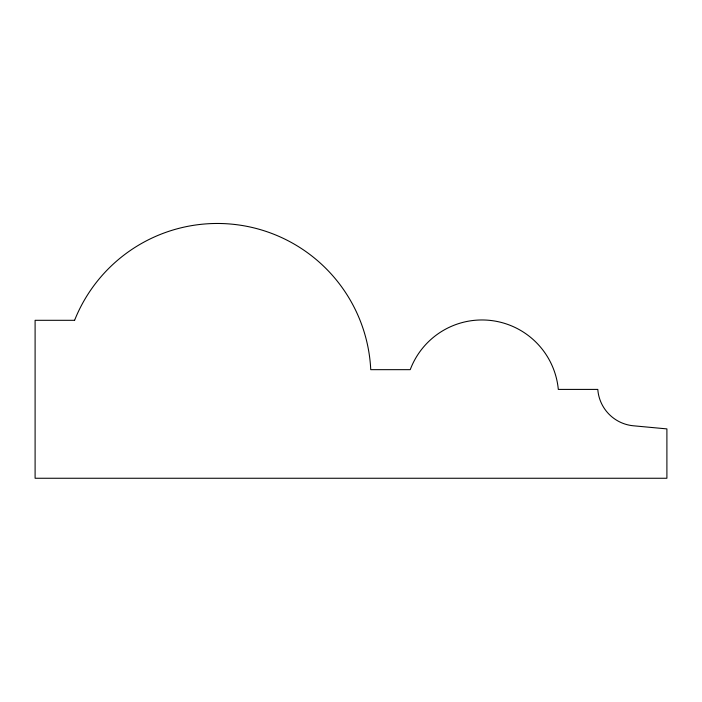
<?xml version="1.0" encoding="UTF-8"?>
<svg xmlns="http://www.w3.org/2000/svg" width="702" height="702" viewBox="0 0 702 702"><rect width="100%" height="100%" fill="white"/><g stroke="black" fill="none" stroke-linecap="round" stroke-linejoin="round"><path stroke-width="1.05" d="M74.587 320.305L35.1 320.305L35.1 478.255L666.9 478.255L666.9 428.896L633.432 425.789A39.382 39.382 0 0 1 597.797 389.408L558.309 389.408A76.658 76.658 0 0 0 410.231 369.664L370.744 369.664A153.606 153.606 0 0 0 74.587 320.305"/></g></svg>
